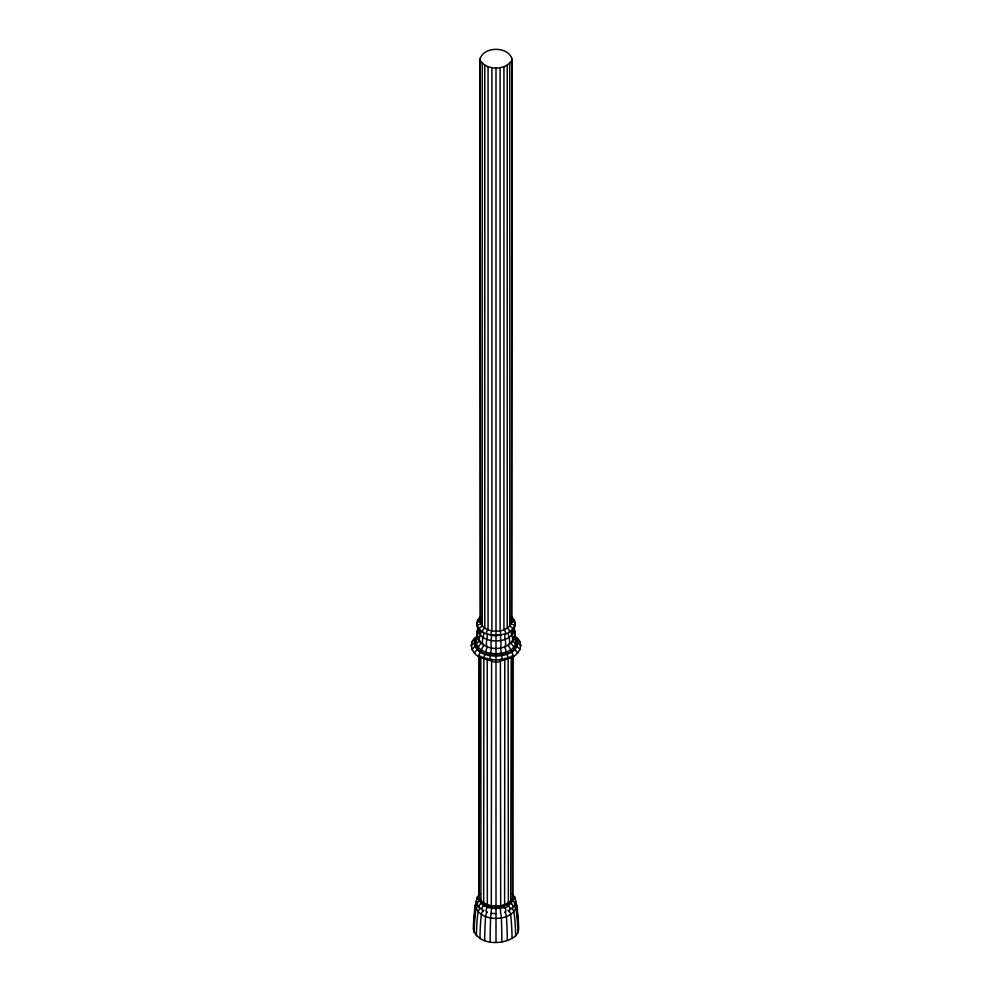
<?xml version="1.0" encoding="UTF-8"?>
<svg xmlns="http://www.w3.org/2000/svg" width="992" height="992" viewBox="0 0 992 992"><rect width="100%" height="100%" fill="white"/><g stroke="black" fill="none" stroke-linecap="round" stroke-linejoin="round"><path stroke-width="1.49" d="M509.838 657.064L504.506 659.978L500.402 660.957L500.7 907.94L496 908.56L491.3 907.94L491.598 660.957L487.494 659.978L482.162 657.064M477.363 636.48C465.694 642.27 473.11 657.175 483.86 658.465L483.662 903.65L487.345 905.572L487.221 659.668L487.494 659.048L491.598 660.04M491.338 659.196C490.098 663.301 502.002 663.152 500.662 659.196M514.637 636.48C526.306 642.27 518.89 657.175 508.14 658.465L508.35 903.737L504.618 905.498L504.792 659.804L504.506 659.048L500.402 660.04M483.563 658.192L489.54 659.829L502.46 659.829L508.474 658.39L506.788 653.554A1.748 0.719 71.6 0 1 506.218 651.93A5.332 2.17 71.6 0 0 504.506 647.02A8.953 3.658 71.6 0 0 505.635 643.287L505.61 642.37A8.953 3.658 71.6 0 0 505.126 639.356L504.692 635.748A5.63 2.294 71.6 0 1 505.015 634.52C509.107 631.929 515.48 629.746 515.282 623.695A2.269 1.848 0 0 0 513.013 621.835M480.835 656.295L480.934 901.468L483.662 903.65M520.106 642.184L514.786 636.517A1.748 1.24 -45 0 1 514.34 636.492M476.755 901.418A3.67 2.902 24.9 0 0 476.247 901.964L475.676 904.53A279.533 220.46 24.9 0 0 475.156 908.771M481.269 901.244L479.26 898.975L480.934 901.468M489.54 659.829L490.705 653.108A5.332 1.128 -81.2 0 1 491.598 647.999A8.953 1.897 -81.2 0 1 491.015 644.403L491.028 643.473A8.953 1.897 -81.2 0 1 491.276 640.41L491.499 636.74A5.63 1.19 -81.2 0 0 491.338 635.562L486.365 633.33A2.269 0.93 -71.6 0 1 487.494 630.342M511.202 656.196L510.731 901.244L511.711 903.055L510.731 903.65A2.84 2.009 45 0 1 513.186 906.787A2.84 2.009 45 0 1 510.731 908.288A3.67 2.604 45 0 1 513.707 910.916L514.228 913.756A279.533 197.656 45 0 1 515.642 935.853C504.085 945.525 478.429 945.822 473.32 929.306A279.533 228.234 0 0 1 474.957 907.68L475.552 905.014A3.67 3.001 0 0 1 477.611 903.538M479.57 655.563L479.186 899.05M478.64 628.134L477.747 630.242A8.953 7.304 0 0 0 476.78 632.76L476.718 633.64A8.953 7.304 0 0 0 478.318 637.806M500.402 631.321L500.662 635.562A5.63 1.19 81.2 0 0 500.501 636.74L500.724 640.41A8.953 1.897 81.2 0 1 500.972 643.473L500.985 644.403A8.953 1.897 81.2 0 1 500.402 647.999A5.332 1.128 81.2 0 1 501.295 653.108L502.46 659.829M513.137 905.944A2.84 2.232 24.9 0 0 512.43 901.282C515.096 900.624 511.054 896.458 510.731 901.244M479.148 899.31L478.776 896.334M512.852 899.31L513.013 656.121M486.998 658.155L487.208 659.209L485.15 658.018M480.116 58.764C483.848 46.202 508.152 46.202 511.884 58.764L511.884 621.835C508.152 634.396 483.848 634.396 480.116 621.835L480.116 58.764L480.661 624.216M511.339 624.216L511.884 58.764M477.611 625.047L476.755 624.278L477.375 620.806A2.269 1.786 24.9 0 1 479.57 619.293M480.116 621.835L480.661 619.467M475.887 903.005L475.168 906.118L475.676 910.817A279.533 220.46 -24.9 0 0 474.089 932.691M478.876 896.904C481.331 889.241 476.718 897.834 478.69 898.715M478.776 896.88L479.458 893.767M513.124 896.322L512.43 898.876L512.43 655.563M513.224 896.334L512.542 899.459L513.323 896.384M515.642 935.853L517.911 932.691L518.68 929.306A279.533 228.234 0 0 0 517.043 907.68L516.448 905.014A3.67 3.001 0 0 0 514.389 903.538M500.464 906.49L504.73 905.423M483.526 658.39L485.212 653.554A1.748 0.719 -71.6 0 0 485.782 651.93A5.332 2.17 -71.6 0 1 487.494 647.02A8.953 3.658 -71.6 0 1 486.365 643.287L486.39 642.37A8.953 3.658 -71.6 0 1 486.874 639.356L487.308 635.748A5.63 2.294 -71.6 0 0 486.985 634.52C482.893 631.929 476.52 629.746 476.718 623.695A2.269 1.848 0 0 1 478.987 621.835M505.622 633.9L505.635 633.33A2.269 0.93 71.6 0 0 504.506 630.342M491.598 631.321C488.027 639.108 502.188 634.297 505.635 633.838M491.598 908.226L491.077 913.297L496 913.706M512.281 619.194L512.703 618.128A2.269 1.6 -45 0 0 511.24 616.826M513.385 895.59C511.413 891.238 514.997 897.438 513.31 898.715M514.439 621.55L514.625 620.806A2.269 1.786 -24.9 0 0 512.43 619.293M514.389 625.047L515.282 624.204M478.355 656.109L480.736 651.583A1.748 1.004 -60 0 0 481.542 650.058A5.332 3.075 -60 0 1 483.972 645.457A8.953 5.171 -60 0 1 482.36 641.514L482.41 640.609A8.953 5.171 -60 0 1 483.092 637.682L483.699 634.148A5.63 3.249 -60 0 0 483.253 632.871L482.36 631.557A2.269 1.314 -60 0 1 483.972 628.779M511.128 901.654L508.338 903.824M487.444 905.46L487.097 907.382L490.234 907.903M491.536 906.49L487.27 905.423M474.387 653.12L477.313 648.991A1.748 1.24 -45 0 0 478.293 647.615A5.332 3.77 -45 0 1 481.269 643.424A8.953 6.324 -45 0 1 479.297 639.208L479.359 638.302A8.953 6.324 -45 0 1 480.202 635.5L480.934 632.065A5.63 3.98 -45 0 0 480.388 630.714L479.297 629.25A2.269 1.6 -45 0 1 481.269 626.746M480.661 61.144C487.407 70.395 504.593 70.395 511.339 61.144M479.297 618.636L478.02 620.422L479.297 618.128A2.269 1.6 45 0 1 480.76 616.826M477.66 636.492A1.748 1.24 45 0 1 477.313 636.542L471.894 642.184M477.313 636.542C462.297 661.441 529.666 661.404 514.786 636.517M477.611 636.752L476.247 638.65A1.748 1.376 24.9 0 1 475.156 639.542C469.799 660.498 516.646 661.416 517.576 642.766A1.748 1.426 0 0 1 516.448 641.712A5.332 4.352 0 0 0 513.434 638.65M513.137 628.655A5.63 4.439 24.9 0 0 512.802 629.647L513.633 632.958A8.953 7.056 24.9 0 1 514.563 635.636L514.625 636.529A8.953 7.056 24.9 0 1 512.43 641.055C505.213 650.963 486.787 650.963 479.57 641.055A8.953 7.056 -24.9 0 1 477.375 636.529L477.437 635.636A8.953 7.056 -24.9 0 1 478.367 632.958L479.198 629.647A5.63 4.439 -24.9 0 0 478.863 628.655M512.641 898.913L508.102 903.315M512.814 899.05L510.83 901.84L512.876 899.223M513.422 628.196L514.166 627.44M471.894 649.648L475.156 645.99A1.748 1.376 -24.9 0 0 476.247 644.763A5.332 4.204 -24.9 0 1 479.57 641.055M483.898 903.886L483.278 905.622L487.494 907.246A2.84 1.153 -71.6 0 0 486.092 910.668A2.84 1.153 -71.6 0 0 487.122 912.169M471.051 645.916L474.424 642.766A1.748 1.426 0 0 0 475.552 641.712A5.332 4.352 0 0 1 478.566 638.65M513.323 896.842L512.74 893.792M511.004 901.381L504.556 904.878M501.766 907.903C510.285 907.94 506.986 904.518 511.066 901.468M509.838 904.332L508.028 905.684A2.84 1.637 60 0 1 510.037 909.156A2.84 1.637 60 0 1 508.028 910.321A3.67 2.12 60 0 1 510.458 913.372L510.88 916.273A279.533 161.386 60 0 1 512.046 938.568M474.387 638.712L476.929 636.827M479.26 893.792L478.615 895.59M508.338 903.65L504.556 905.46L504.506 907.246A2.84 1.153 71.6 0 1 505.908 910.668A2.84 1.153 71.6 0 1 504.878 912.169M514.439 627.254L514.625 626.572A2.269 1.786 24.9 0 0 512.43 624.377M506.85 658.018L504.792 659.209L505.002 658.155M483.699 903.551C491.263 907.68 500.786 907.866 508.301 903.551M500.402 905.82L504.618 904.952M500.501 906.142L504.73 905.25M500.985 634.954L491.015 634.954M500.427 905.87L491.573 905.87M500.489 906.043L491.511 906.043M500.526 906.353L491.486 906.254M512.542 893.767L513.224 896.88M487.382 904.952L491.598 905.82M487.295 905.15L491.499 906.142M487.494 904.84L480.996 901.381M483.662 903.824L487.382 905.498M477.561 627.254L477.375 626.572A2.269 1.786 -24.9 0 1 479.57 624.377M515.071 636.827L517.613 638.712M483.972 903.278L479.359 898.913M480.872 901.654L483.823 903.923M482.162 904.332L483.972 905.684A2.84 1.637 -60 0 0 481.963 909.156A2.84 1.637 -60 0 0 483.972 910.321A3.67 2.12 -60 0 0 481.542 913.372L481.12 916.273A279.533 161.386 -60 0 0 479.954 938.568M500.588 913.186L500.402 908.226M477.834 627.44L478.578 628.196M520.949 645.916L518.022 643.188L516.844 639.542A1.748 1.376 -24.9 0 1 515.753 638.65A5.332 4.204 -24.9 0 0 514.278 636.641M520.106 649.648L516.844 645.99A1.748 1.376 24.9 0 1 515.753 644.763A5.332 4.204 24.9 0 0 512.43 641.055M512.703 618.636L513.98 620.422L512.666 618.723M514.389 636.752C524.446 658.006 471.994 659.804 476.247 638.65A5.332 4.204 24.9 0 1 477.722 636.641M479.148 899.136C483.327 899.905 478.69 903.39 481.269 903.65A2.84 2.009 -45 0 0 478.814 906.787A2.84 2.009 -45 0 0 481.269 908.288A3.67 2.604 -45 0 0 478.293 910.916L477.772 913.756A279.533 197.656 -45 0 0 476.358 935.853M517.613 653.12L514.786 649.041A1.748 1.24 45 0 1 513.707 647.615A5.332 3.77 45 0 0 510.731 643.424A8.953 6.324 45 0 0 512.703 639.208L512.641 638.302A8.953 6.324 45 0 0 511.798 635.5L511.066 632.065A5.63 3.98 45 0 1 511.612 630.714L512.703 629.25A2.269 1.6 45 0 0 510.731 626.746M513.645 656.109L511.264 651.583A1.748 1.004 60 0 1 510.458 650.058A5.332 3.075 60 0 0 508.028 645.457A8.953 5.171 60 0 0 509.64 641.514L509.59 640.609A8.953 5.171 60 0 0 508.908 637.682L508.301 634.148A5.63 3.249 60 0 1 508.747 632.871L509.64 631.557A2.269 1.314 60 0 0 508.028 628.779M514.625 621.314L515.245 624.278M511.339 619.467L511.884 621.835M515.245 901.418A3.67 2.902 -24.9 0 1 515.753 901.964L516.832 906.118L516.324 910.817A279.533 220.46 24.9 0 1 517.911 932.691M478.677 896.384C481.579 897.971 476.668 900.835 479.57 901.282A2.84 2.232 -24.9 0 0 478.863 905.944M513.36 628.134L514.253 630.242A8.953 7.304 0 0 1 515.22 632.76L515.282 633.64A8.953 7.304 0 0 1 513.682 637.806M516.113 903.005L516.324 904.53A279.533 220.46 -24.9 0 1 516.844 908.771M509.752 63.352L509.752 626.423M507.234 65.249L507.234 628.32M503.936 66.712L503.936 629.771M500.104 67.617L500.104 630.689M496 67.94L496 631.011M496 631.656L496 942.4M491.896 67.617L491.896 630.689M488.064 66.712L488.064 629.771M484.766 65.249L484.766 628.32M482.248 63.352L482.248 626.423M478.987 656.121L478.987 896.334M507.346 940.639A279.533 114.117 71.6 0 0 506.528 918.195L506.218 915.244A3.67 1.5 71.6 0 0 504.742 912.119M501.865 941.954A279.533 59.074 81.2 0 0 501.444 919.41L501.295 916.422A3.67 0.781 81.2 0 0 500.526 913.124M501.605 659.147A6.485 1.364 81.2 0 1 501.121 659.209M490.135 941.954A279.533 59.074 -81.2 0 1 490.556 919.41L490.705 916.422A3.67 0.781 -81.2 0 1 491.474 913.124M490.879 659.209A6.485 1.364 -81.2 0 1 490.395 659.147M484.654 940.639A279.533 114.117 -71.6 0 1 485.472 918.195L485.782 915.244A3.67 1.5 -71.6 0 1 487.258 912.119M478.665 906.118A3.67 2.902 -24.9 0 0 476.247 908.077C481.281 921.828 510.719 921.828 515.753 908.077A3.67 2.902 24.9 0 0 513.335 906.118M476.532 902.212A2.84 2.319 0 0 1 478.987 898.74M474.213 921.593A279.533 220.46 24.9 0 1 474.573 915.157M477.189 899.31A2.84 2.232 24.9 0 1 478.863 896.173M477.623 632.561A8.953 7.056 24.9 0 1 477.375 630.763L477.437 629.895A8.953 7.056 24.9 0 1 478.367 627.514C476.16 645.408 515.84 645.408 513.633 627.514A8.953 7.056 -24.9 0 1 514.563 629.895L514.625 630.763A8.953 7.056 -24.9 0 1 514.377 632.561M478.814 895.33A2.84 2.009 45 0 1 479.533 893.928M512.467 893.928A2.84 2.009 -45 0 1 513.186 895.33M517.427 915.157A279.533 220.46 -24.9 0 1 517.787 921.593M513.137 896.173A2.84 2.232 -24.9 0 1 514.811 899.31M513.013 898.74A2.84 2.319 0 0 1 515.468 902.212"/></g></svg>
